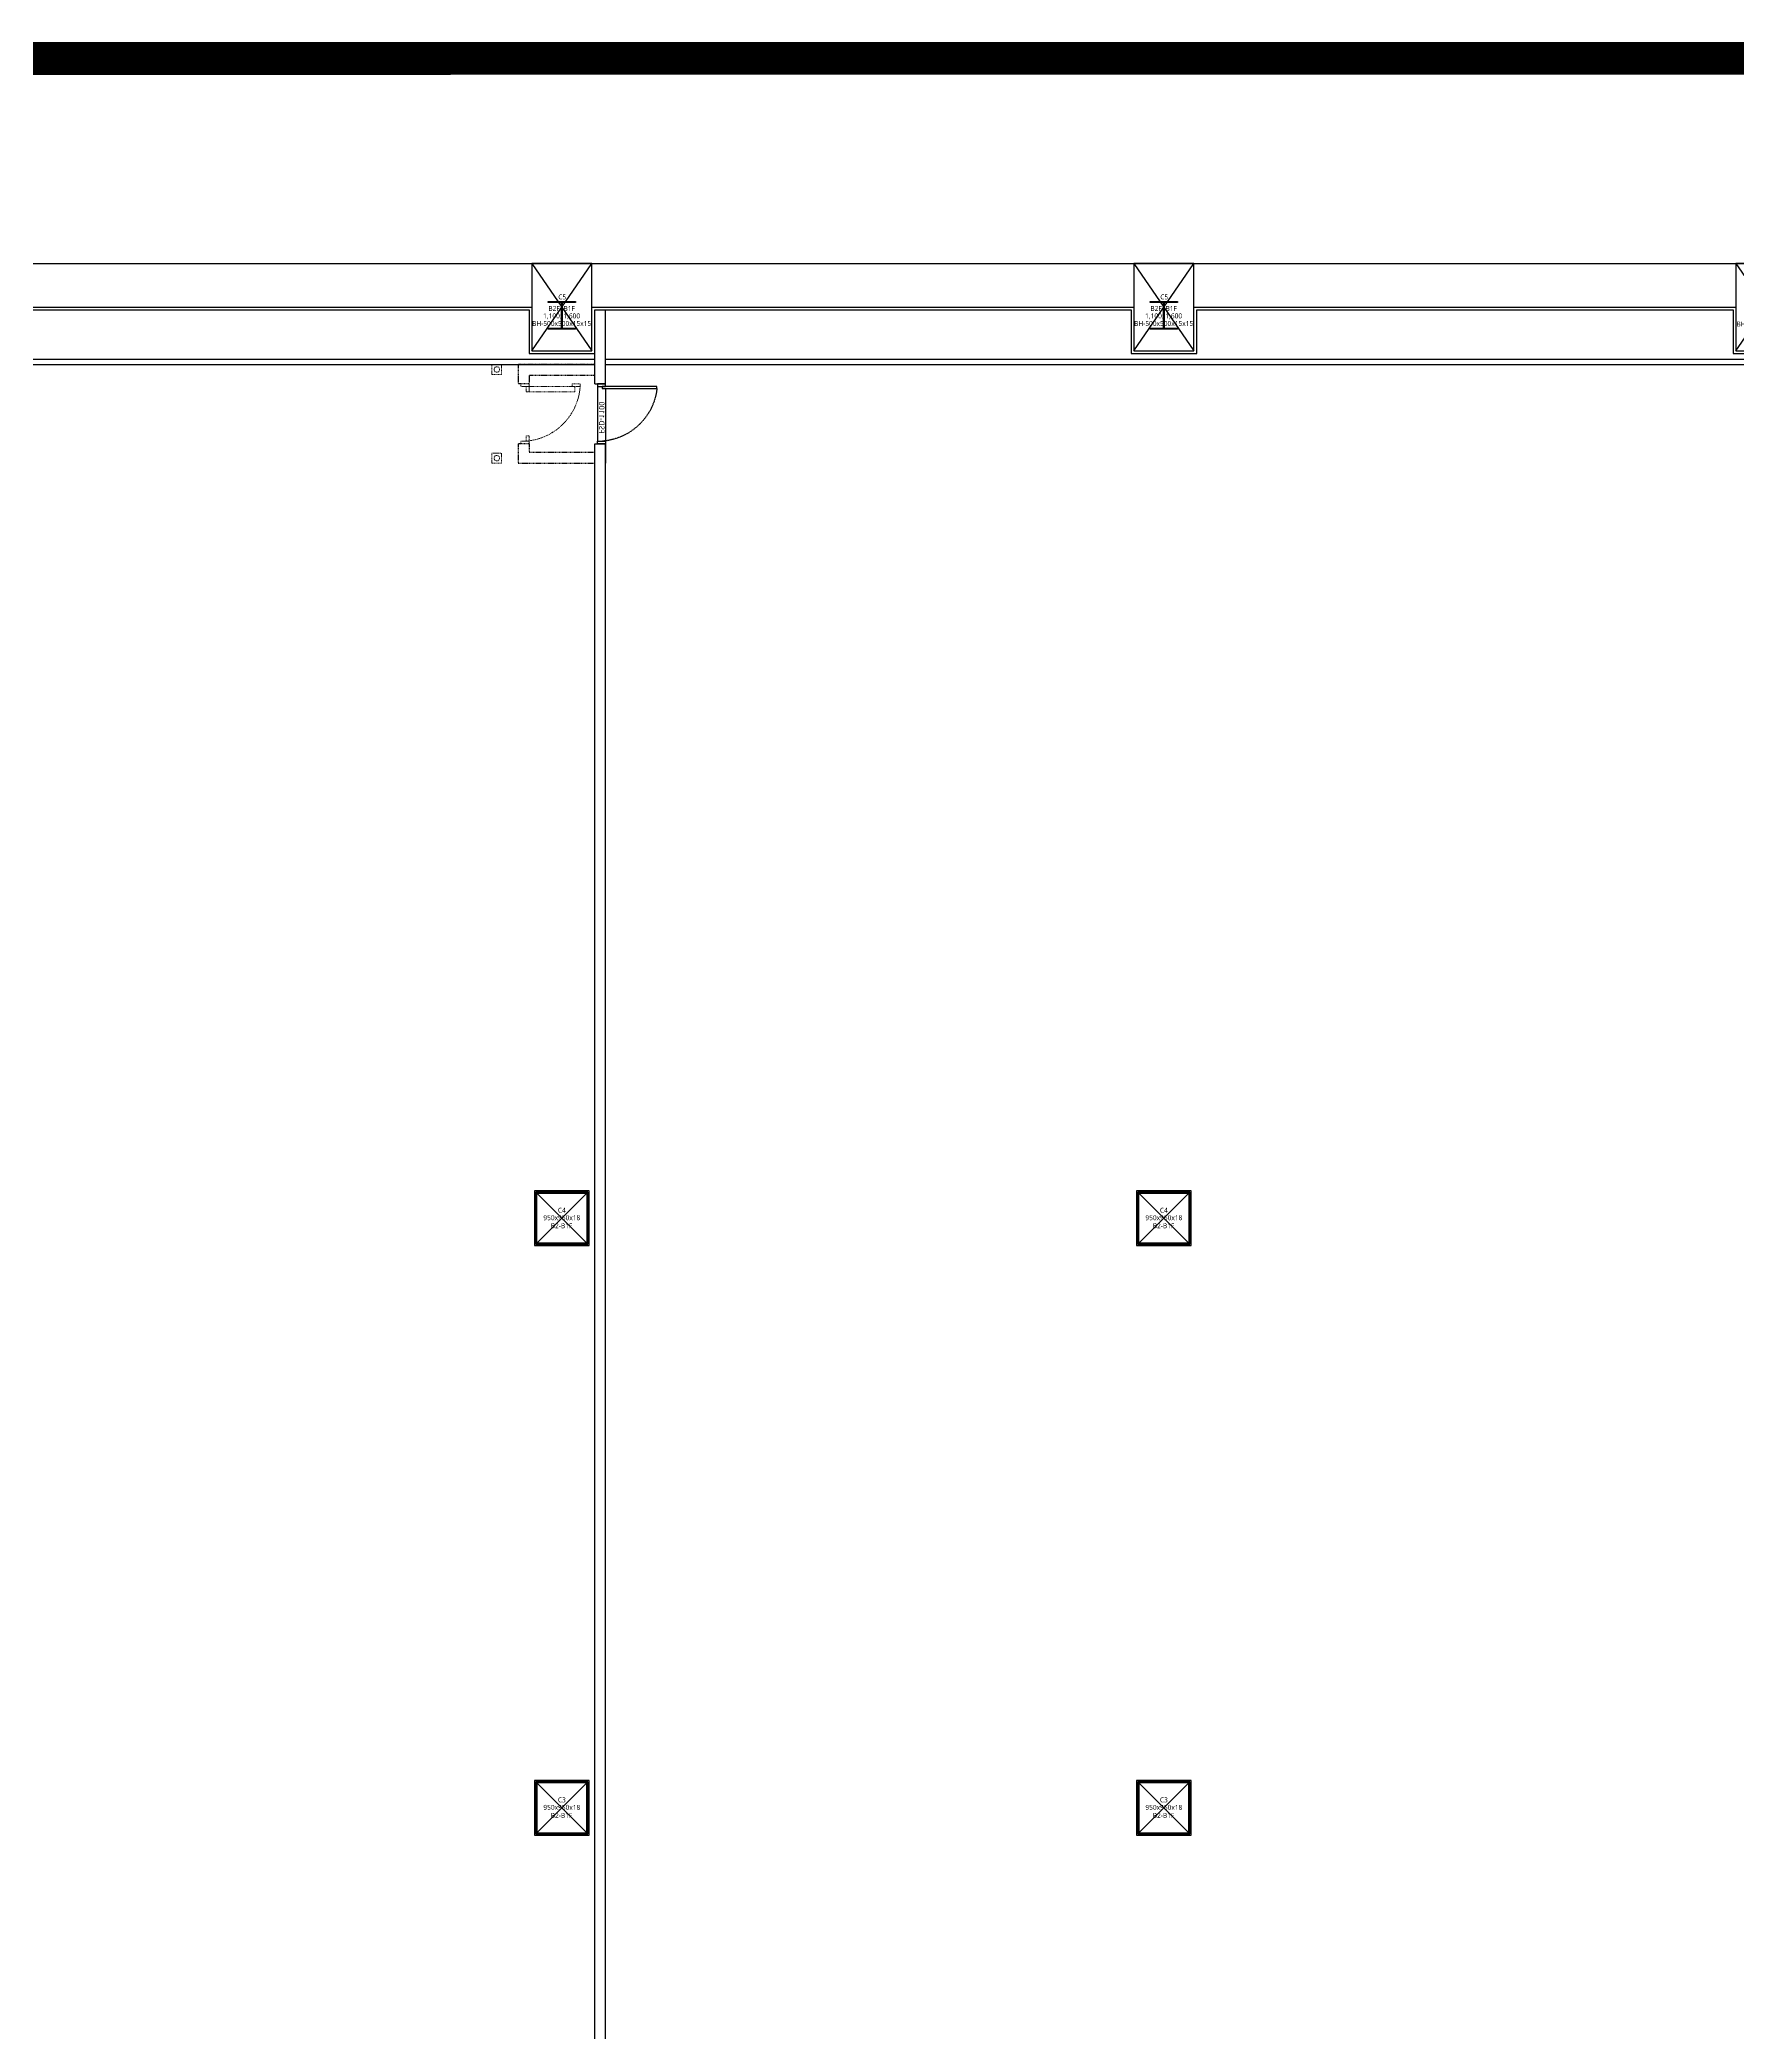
# Model space of a CAD drawing. Header units: millimetres. Extents: x 13515 to 183937, y -33900 to -660.
# Drawn here: x 59479 to 59964, y -19696 to -19126 of the extents above; entities that cross this region are included whole.
import ezdxf
from ezdxf.enums import TextEntityAlignment as Align

# ---------------------------------------------------------------- set-up
doc = ezdxf.new("R2010")
doc.units = ezdxf.units.MM
doc.header["$LTSCALE"] = 100
doc.header["$MEASUREMENT"] = 0
doc.header["$PDSIZE"] = -10
doc.linetypes.add('-HID', pattern=[2.5, 1.5, -1])
doc.linetypes.add('HID', pattern=[2.5, 1.5, -1])
doc.layers.get('0').update_dxf_attribs({"linetype": 'CONTINUOUS'})
doc.layers.get('Defpoints').update_dxf_attribs({"color": 171, "linetype": 'CONTINUOUS'})
doc.layers.add('#프레임 라인', color=189, linetype='CONTINUOUS', plot=False)
for name, color, linetype in [('DOOR', 4, 'CONTINUOUS'), ('DOOR ELE', 253, 'CONTINUOUS'), ('DOOR(OPEN ELE)', 5, 'CONTINUOUS'), ('ELE9', 9, 'CONTINUOUS'), ('FIN(패널-200글라스울64k)', 4, 'CONTINUOUS'), ('FIN(패널-T150 방열)', 9, 'CONTINUOUS'), ('STEEL', 5, 'CONTINUOUS'), ('단열패널-방열문(저온공사분)', 251, 'CONTINUOUS')]:
    doc.layers.add(name, color=color, linetype=linetype)
doc.styles.add('TE', font='malgun_0.ttf')
doc.styles.add('나눔바른고딕', font='NanumBarunGothic.ttf')

# ---------------------------------------------------------------- blocks, each defined once
blk = doc.blocks.new('C5-B2-B1F')
at = {"color": 0, "linetype": 'ByBlock', "ltscale": 0.5}
for p, q in [((-8, 85), (-250, 85)), ((-8, -385), (-8, 85)), ((250, 85), (8, 85)), ((8, 85), (8, -385)), ((-250, -385), (-8, -385)), ((8, -385), (250, -385))]:
    blk.add_line(p, q, dxfattribs=at)
blk.add_lwpolyline([(-550, -800), (550, -800), (550, 800), (-550, 800)], close=True)
for points in [[(-250, 85), (-250, 100), (250, 100), (250, 85)], [(250, -385), (250, -400), (-250, -400), (-250, -385)]]:
    blk.add_lwpolyline(points, dxfattribs=at)
at = {"layer": 'Defpoints', "ltscale": 10000}
for p, q in [((-550, -800), (550, 800)), ((-550, 800), (550, -800))]:
    blk.add_line(p, q, dxfattribs=at)
at = {"layer": 'Defpoints', "style": 'TE'}
for s, p in [('B2F~B1F', (-4, -70)), ('C5', (7, 142)), ('BH-500x500x15x15', (-4, -344)), ('1,100x1,600', (-4, -205))]:
    blk.add_text(s, height=90, dxfattribs=at).set_placement(p, align=Align.CENTER)
blk = doc.blocks.new('C5A-B2-B1F')
for points in [[(-550, -800), (550, -800), (550, 800), (-550, 800)], [(8, -385), (250, -385), (250, -400), (-250, -400), (-250, -385), (-8, -385), (-8, 85), (-250, 85), (-250, 100), (250, 100), (250, 85), (8, 85)]]:
    blk.add_lwpolyline(points, close=True)
at = {"layer": 'Defpoints', "ltscale": 10000}
for p, q in [((-550, -800), (550, 800)), ((-550, 800), (550, -800))]:
    blk.add_line(p, q, dxfattribs=at)
at = {"layer": 'Defpoints', "style": 'TE'}
for s, p in [('B2-B1F', (31, -91)), ('C5A', (7, 138)), ('BH-500x500x15x15', (2, -354)), ('1,100x1,600', (-1, -216))]:
    blk.add_text(s, height=90, dxfattribs=at).set_placement(p, align=Align.CENTER)
blk = doc.blocks.new('C3-B2-B1F')
at = {"layer": '#프레임 라인', "ltscale": 0.1}
blk.add_lwpolyline([(-500, -500), (500, -500), (500, 500), (-500, 500)], close=True, dxfattribs=at)
for points in [[(-475, -475), (475, -475), (475, 475), (-475, 475)], [(-457, -457), (457, -457), (457, 457), (-457, 457)]]:
    blk.add_lwpolyline(points, close=True)
at = {"layer": 'Defpoints', "ltscale": 10000}
for p, q in [((-475, -475), (475, 475)), ((475, -475), (-475, 475))]:
    blk.add_line(p, q, dxfattribs=at)
at = {"layer": 'Defpoints', "style": 'TE'}
for s, p in [('950x950x18', (0, -35)), ('C3', (0, 102)), ('B2-B1F', (-6, -182))]:
    blk.add_text(s, height=90, dxfattribs=at).set_placement(p, align=Align.CENTER)
blk = doc.blocks.new('*U131')
at = {"color": 0, "linetype": 'ByBlock'}
for p, q in [((475, 475), (-475, 475)), ((-475, 475), (-475, -475)), ((-457, 457), (457, 457)), ((-457, -457), (-457, 457)), ((457, 457), (457, -457)), ((475, -475), (475, 475)), ((-475, -475), (475, -475)), ((457, -457), (-457, -457))]:
    blk.add_line(p, q, dxfattribs=at)
at = {"layer": 'Defpoints'}
blk.add_point((0, 0), dxfattribs=at)
blk = doc.blocks.new('C4-B2-B1F')
at = {"layer": '#프레임 라인', "ltscale": 0.1}
blk.add_lwpolyline([(-500, -500), (500, -500), (500, 500), (-500, 500)], close=True, dxfattribs=at)
at = {"layer": 'Defpoints', "ltscale": 10000}
for p, q in [((-475, -475), (475, 475)), ((475, -475), (-475, 475))]:
    blk.add_line(p, q, dxfattribs=at)
at = {"ltscale": 0.1}
blk.add_blockref('*U131', (0, 0), dxfattribs=at)
at = {"layer": 'Defpoints', "style": 'TE'}
for s, p in [('950x950x18', (0, -35)), ('C4', (0, 102)), ('B2-B1F', (-6, -182))]:
    blk.add_text(s, height=90, dxfattribs=at).set_placement(p, align=Align.CENTER)
blk = doc.blocks.new('A$C48EA7C17')
at = {"layer": 'DOOR'}
for points in [[(965, 1088), (1000, 1088), (1000, 88), (965, 88)], [(-50, 0), (0, 0), (0, 150), (-50, 150)], [(1050, 0), (1000, 0), (1000, 150), (1050, 150)]]:
    blk.add_lwpolyline(points, close=True, dxfattribs=at)
at = {"layer": 'DOOR ELE', "ltscale": 0.1}
for points in [[(965, 150), (0, 150)], [(1000, 0), (0, 0)]]:
    blk.add_lwpolyline(points, dxfattribs=at)
at = {"layer": 'DOOR(OPEN ELE)', "linetype": 'HID', "ltscale": 0.05}
blk.add_arc((1084, 7), 1087, 96.2785, 175.7623, dxfattribs=at)
at = {"layer": 'Defpoints', "style": '나눔바른고딕'}
blk.add_text('FSD-1100', height=100, dxfattribs=at).set_placement((139, 28))
blk = doc.blocks.new('A$C236D454C')
at = {"layer": 'FIN(패널-200글라스울64k)', "ltscale": 1000}
for points in [[(0, 1112), (350, 1112)], [(350, 1112), (350, 912)], [(1450, 1112), (1450, 912)], [(1450, 1112), (1800, 1112)], [(350, 912), (0, 912)], [(1450, 912), (1800, 912)]]:
    blk.add_lwpolyline(points, dxfattribs=at)
at = {"layer": 'FIN(패널-T150 방열)', "linetype": '-HID', "ltscale": 0.1}
for points in [[(350, 2512), (0, 2512), (0, 1112)], [(350, 2312), (200, 2312), (200, 1112)], [(350, 2312), (350, 2512)], [(1800, 1112), (1800, 2512), (1450, 2512)], [(1450, 2312), (1450, 2512)], [(1600, 1112), (1600, 2312), (1450, 2312)]]:
    blk.add_lwpolyline(points, dxfattribs=at)
at = {"layer": 'STEEL', "linetype": '-HID', "lineweight": 0, "ltscale": 0.1}
for p, q in [((0, 2992), (180, 2992)), ((0, 2812), (0, 2992)), ((180, 2992), (180, 2812)), ((1620, 2992), (1800, 2992)), ((1620, 2812), (1620, 2992)), ((1800, 2992), (1800, 2812)), ((180, 2812), (0, 2812)), ((1800, 2812), (1620, 2812))]:
    blk.add_line(p, q, dxfattribs=at)
for centre in [(90, 2902), (1710, 2902)]:
    blk.add_circle(centre, 50, dxfattribs=at)
at = {"layer": '단열패널-방열문(저온공사분)', "linetype": '-HID', "lineweight": 0, "ltscale": 0.1}
for points in [[(350, 2462), (400, 2462), (400, 2312), (350, 2312)], [(500, 2312), (500, 2362), (400, 2362), (400, 2312)], [(1400, 2312), (1400, 2362), (1300, 2362), (1300, 2312)], [(1300, 1475), (1400, 1475), (1400, 2312), (1300, 2312)], [(1450, 2462), (1400, 2462), (1400, 2312), (1450, 2312)], [(1450, 1375), (1450, 1525), (1400, 1525), (1400, 1375)]]:
    blk.add_lwpolyline(points, close=True, dxfattribs=at)
blk.add_arc((1474, 2451), 1076, 184.0279, 268.0719, dxfattribs=at)
at = {"ltscale": 0.1, "xscale": -1, "rotation": 180}
blk.add_blockref('A$C48EA7C17', (400, 1062), dxfattribs=at)
blk = doc.blocks.new('B2FF')
at = {"layer": 'ELE9', "ltscale": 10, "const_width": 600}
blk.add_lwpolyline([(37150790.4, 525050.9), (37359310.2, 525050.9), (37359324.7, 647596.3), (37256431.7, 647586.4), (37163218.1, 647630.1)], dxfattribs=at)
at = {"layer": 'ELE9', "ltscale": 0.1}
for points in [[(37147911.4, 537696.3), (37124524.7, 591369.2), (37124524.7, 630346.3), (37174174.7, 630346.3), (37174174.7, 643846.3), (37351674.7, 643846.3), (37351674.7, 638946.3), (37355274.7, 638946.3), (37355274.7, 623346.3), (37351674.7, 623346.3)], [(37296524.7, 642996.3), (37306324.7, 642996.3), (37306324.7, 642196.3), (37307524.7, 642196.3), (37307524.7, 642996.3), (37317324.7, 642996.3), (37317324.7, 642196.3), (37318524.7, 642196.3), (37318524.7, 642996.3), (37328324.7, 642996.3), (37328324.7, 642196.3), (37329524.7, 642196.3), (37329524.7, 642996.3), (37339324.7, 642996.3), (37339324.7, 642196.3), (37340274.7, 642196.3)], [(37296474.7, 643046.3), (37306374.7, 643046.3)], [(37306374.7, 643046.3), (37306374.7, 642246.3), (37307474.7, 642246.3), (37307474.7, 643046.3)], [(37307474.7, 643046.3), (37317374.7, 643046.3)], [(37307524.7, 641646.3), (37307524.7, 642996.3)], [(37307724.7, 641646.3), (37307724.7, 642996.3)], [(37317374.7, 643046.3), (37317374.7, 642246.3), (37318474.7, 642246.3), (37318474.7, 643046.3)], [(37318474.7, 643046.3), (37328374.7, 643046.3)], [(37274774.7, 642096.3), (37307524.7, 642096.3)], [(37274774.7, 641996.3), (37307524.7, 641996.3)], [(37307724.7, 642096.3), (37339124.7, 642096.3)], [(37307724.7, 641996.3), (37339124.7, 641996.3)], [(37307524.7, 582096.3), (37307524.7, 640546.3)], [(37307724.7, 582096.3), (37307724.7, 640546.3)]]:
    blk.add_lwpolyline(points, dxfattribs=at)
for name, p in [('C5-B2-B1F', (37306924.7, 643046.3)), ('C5-B2-B1F', (37317924.7, 643046.3)), ('C5A-B2-B1F', (37328924.7, 643046.3)), ('C4-B2-B1F', (37306924.7, 626396.3)), ('C4-B2-B1F', (37317924.7, 626396.3)), ('C3-B2-B1F', (37306924.7, 615621.3)), ('C3-B2-B1F', (37317924.7, 615621.3))]:
    blk.add_blockref(name, p, dxfattribs=at)
at = {"layer": 'ELE9', "ltscale": 0.1, "rotation": 90.00000000000001}
blk.add_blockref('A$C236D454C', (37308637.2, 640196.3), dxfattribs=at)

msp = doc.modelspace()

# ---------------------------------------------------------------- block references
at = {"xscale": 0.01565177005511743, "yscale": 0.01565177005511743, "zscale": 0.01565177005511743}
msp.add_blockref('B2FF', (-524291.51, -29267.72), dxfattribs=at)

doc.saveas('drawing.dxf')
